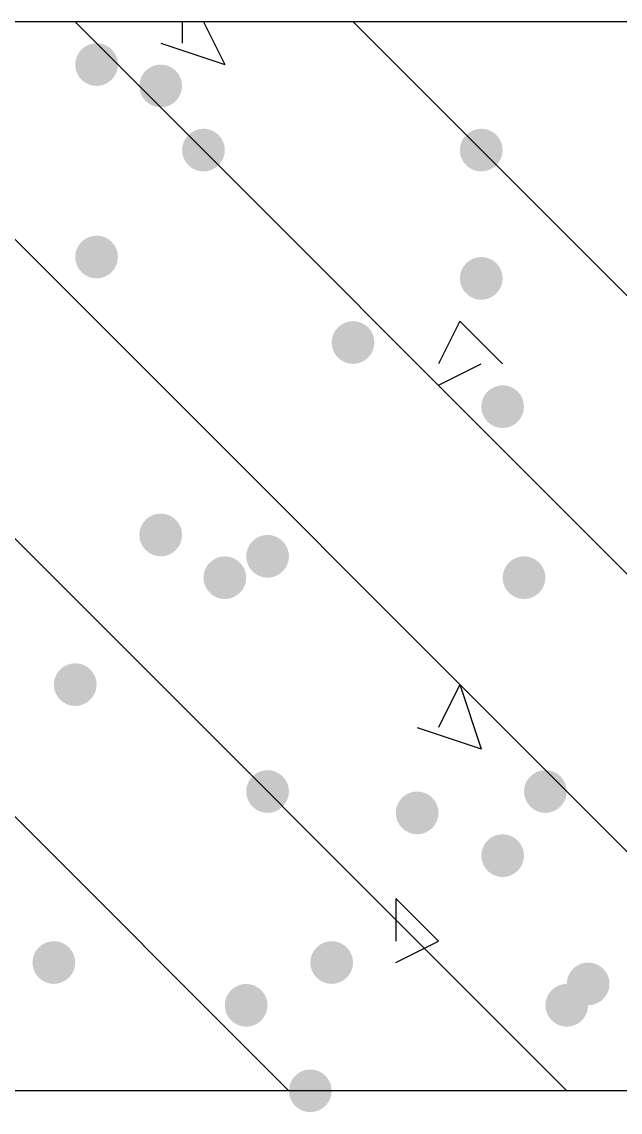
# Model space of a CAD drawing. Header units: inches. Extents: x 11 to 286, y 6 to 196.
# Drawn here: x 156.923 to 158.108, y 109.827 to 111.986 of the extents above; entities that cross this region are included whole.
import ezdxf

# ---------------------------------------------------------------- set-up
doc = ezdxf.new("R2010")
doc.units = ezdxf.units.IN
doc.header["$MEASUREMENT"] = 0
doc.layers.add('PDF_几何图形', color=7, linetype='Continuous')
doc.layers.add('PDF_实体填充', color=7, linetype='Continuous', true_color=0xffffff)

msp = doc.modelspace()

# ---------------------------------------------------------------- hatches: boundary and pattern name
at = {"layer": 'PDF_实体填充', "transparency": 33554559}
h = msp.add_hatch(color=7, dxfattribs=at)
edge = h.paths.add_edge_path(flags=0)
edge.add_spline(control_points=[(157.1131, 111.9011), (157.1131, 111.8778), (157.0941, 111.8588), (157.0708, 111.8588)], knot_values=[0, 0, 0, 0, 1, 1, 1, 1], degree=3, periodic=0)
edge.add_spline(control_points=[(157.0708, 111.8588), (157.0475, 111.8588), (157.0284, 111.8778), (157.0284, 111.9011)], knot_values=[0, 0, 0, 0, 1, 1, 1, 1], degree=3, periodic=0)
edge.add_line((157.0284, 111.9011), (157.0284, 111.9011))
edge.add_spline(control_points=[(157.0284, 111.9011), (157.0284, 111.9244), (157.0475, 111.9434), (157.0708, 111.9434)], knot_values=[0, 0, 0, 0, 1, 1, 1, 1], degree=3, periodic=0)
edge.add_spline(control_points=[(157.0708, 111.9434), (157.0941, 111.9434), (157.1131, 111.9244), (157.1131, 111.9011)], knot_values=[0, 0, 0, 0, 1, 1, 1, 1], degree=3, periodic=0)
edge.add_line((157.1131, 111.9011), (157.1131, 111.9011))
edge.add_line((157.1131, 111.9011), (157.1131, 111.9011))
h = msp.add_hatch(color=7, dxfattribs=at)
edge = h.paths.add_edge_path(flags=0)
edge.add_spline(control_points=[(157.2401, 111.8588), (157.2401, 111.8355), (157.2211, 111.8164), (157.1978, 111.8164)], knot_values=[0, 0, 0, 0, 1, 1, 1, 1], degree=3, periodic=0)
edge.add_spline(control_points=[(157.1978, 111.8164), (157.1745, 111.8164), (157.1554, 111.8355), (157.1554, 111.8588)], knot_values=[0, 0, 0, 0, 1, 1, 1, 1], degree=3, periodic=0)
edge.add_line((157.1554, 111.8588), (157.1554, 111.8588))
edge.add_spline(control_points=[(157.1554, 111.8588), (157.1554, 111.8821), (157.1745, 111.9011), (157.1978, 111.9011)], knot_values=[0, 0, 0, 0, 1, 1, 1, 1], degree=3, periodic=0)
edge.add_spline(control_points=[(157.1978, 111.9011), (157.2211, 111.9011), (157.2401, 111.8821), (157.2401, 111.8588)], knot_values=[0, 0, 0, 0, 1, 1, 1, 1], degree=3, periodic=0)
edge.add_line((157.2401, 111.8588), (157.2401, 111.8588))
edge.add_line((157.2401, 111.8588), (157.2401, 111.8588))
h = msp.add_hatch(color=7, dxfattribs=at)
edge = h.paths.add_edge_path(flags=0)
edge.add_spline(control_points=[(157.3248, 111.7318), (157.3248, 111.7085), (157.3057, 111.6894), (157.2824, 111.6894)], knot_values=[0, 0, 0, 0, 1, 1, 1, 1], degree=3, periodic=0)
edge.add_spline(control_points=[(157.2824, 111.6894), (157.2592, 111.6894), (157.2401, 111.7085), (157.2401, 111.7318)], knot_values=[0, 0, 0, 0, 1, 1, 1, 1], degree=3, periodic=0)
edge.add_line((157.2401, 111.7318), (157.2401, 111.7318))
edge.add_spline(control_points=[(157.2401, 111.7318), (157.2401, 111.7551), (157.2592, 111.7741), (157.2824, 111.7741)], knot_values=[0, 0, 0, 0, 1, 1, 1, 1], degree=3, periodic=0)
edge.add_spline(control_points=[(157.2824, 111.7741), (157.3057, 111.7741), (157.3248, 111.7551), (157.3248, 111.7318)], knot_values=[0, 0, 0, 0, 1, 1, 1, 1], degree=3, periodic=0)
edge.add_line((157.3248, 111.7318), (157.3248, 111.7318))
edge.add_line((157.3248, 111.7318), (157.3248, 111.7318))
h = msp.add_hatch(color=7, dxfattribs=at)
edge = h.paths.add_edge_path(flags=0)
edge.add_spline(control_points=[(157.8751, 111.7318), (157.8751, 111.7085), (157.8561, 111.6894), (157.8328, 111.6894)], knot_values=[0, 0, 0, 0, 1, 1, 1, 1], degree=3, periodic=0)
edge.add_spline(control_points=[(157.8328, 111.6894), (157.8095, 111.6894), (157.7904, 111.7085), (157.7904, 111.7318)], knot_values=[0, 0, 0, 0, 1, 1, 1, 1], degree=3, periodic=0)
edge.add_line((157.7904, 111.7318), (157.7904, 111.7318))
edge.add_spline(control_points=[(157.7904, 111.7318), (157.7904, 111.7551), (157.8095, 111.7741), (157.8328, 111.7741)], knot_values=[0, 0, 0, 0, 1, 1, 1, 1], degree=3, periodic=0)
edge.add_spline(control_points=[(157.8328, 111.7741), (157.8561, 111.7741), (157.8751, 111.7551), (157.8751, 111.7318)], knot_values=[0, 0, 0, 0, 1, 1, 1, 1], degree=3, periodic=0)
edge.add_line((157.8751, 111.7318), (157.8751, 111.7318))
edge.add_line((157.8751, 111.7318), (157.8751, 111.7318))
h = msp.add_hatch(color=7, dxfattribs=at)
edge = h.paths.add_edge_path(flags=0)
edge.add_spline(control_points=[(157.1131, 111.5201), (157.1131, 111.4968), (157.0941, 111.4778), (157.0708, 111.4778)], knot_values=[0, 0, 0, 0, 1, 1, 1, 1], degree=3, periodic=0)
edge.add_spline(control_points=[(157.0708, 111.4778), (157.0475, 111.4778), (157.0284, 111.4968), (157.0284, 111.5201)], knot_values=[0, 0, 0, 0, 1, 1, 1, 1], degree=3, periodic=0)
edge.add_line((157.0284, 111.5201), (157.0284, 111.5201))
edge.add_spline(control_points=[(157.0284, 111.5201), (157.0284, 111.5434), (157.0475, 111.5624), (157.0708, 111.5624)], knot_values=[0, 0, 0, 0, 1, 1, 1, 1], degree=3, periodic=0)
edge.add_spline(control_points=[(157.0708, 111.5624), (157.0941, 111.5624), (157.1131, 111.5434), (157.1131, 111.5201)], knot_values=[0, 0, 0, 0, 1, 1, 1, 1], degree=3, periodic=0)
edge.add_line((157.1131, 111.5201), (157.1131, 111.5201))
edge.add_line((157.1131, 111.5201), (157.1131, 111.5201))
h = msp.add_hatch(color=7, dxfattribs=at)
edge = h.paths.add_edge_path(flags=0)
edge.add_spline(control_points=[(157.8751, 111.4778), (157.8751, 111.4545), (157.8561, 111.4354), (157.8328, 111.4354)], knot_values=[0, 0, 0, 0, 1, 1, 1, 1], degree=3, periodic=0)
edge.add_spline(control_points=[(157.8328, 111.4354), (157.8095, 111.4354), (157.7904, 111.4545), (157.7904, 111.4778)], knot_values=[0, 0, 0, 0, 1, 1, 1, 1], degree=3, periodic=0)
edge.add_line((157.7904, 111.4778), (157.7904, 111.4778))
edge.add_spline(control_points=[(157.7904, 111.4778), (157.7904, 111.5011), (157.8095, 111.5201), (157.8328, 111.5201)], knot_values=[0, 0, 0, 0, 1, 1, 1, 1], degree=3, periodic=0)
edge.add_spline(control_points=[(157.8328, 111.5201), (157.8561, 111.5201), (157.8751, 111.5011), (157.8751, 111.4778)], knot_values=[0, 0, 0, 0, 1, 1, 1, 1], degree=3, periodic=0)
edge.add_line((157.8751, 111.4778), (157.8751, 111.4778))
edge.add_line((157.8751, 111.4778), (157.8751, 111.4778))
h = msp.add_hatch(color=7, dxfattribs=at)
edge = h.paths.add_edge_path(flags=0)
edge.add_spline(control_points=[(157.6211, 111.3508), (157.6211, 111.3275), (157.6021, 111.3084), (157.5788, 111.3084)], knot_values=[0, 0, 0, 0, 1, 1, 1, 1], degree=3, periodic=0)
edge.add_spline(control_points=[(157.5788, 111.3084), (157.5555, 111.3084), (157.5364, 111.3275), (157.5364, 111.3508)], knot_values=[0, 0, 0, 0, 1, 1, 1, 1], degree=3, periodic=0)
edge.add_line((157.5364, 111.3508), (157.5364, 111.3508))
edge.add_spline(control_points=[(157.5364, 111.3508), (157.5364, 111.3741), (157.5555, 111.3931), (157.5788, 111.3931)], knot_values=[0, 0, 0, 0, 1, 1, 1, 1], degree=3, periodic=0)
edge.add_spline(control_points=[(157.5788, 111.3931), (157.6021, 111.3931), (157.6211, 111.3741), (157.6211, 111.3508)], knot_values=[0, 0, 0, 0, 1, 1, 1, 1], degree=3, periodic=0)
edge.add_line((157.6211, 111.3508), (157.6211, 111.3508))
edge.add_line((157.6211, 111.3508), (157.6211, 111.3508))
h = msp.add_hatch(color=7, dxfattribs=at)
edge = h.paths.add_edge_path(flags=0)
edge.add_spline(control_points=[(157.9174, 111.2238), (157.9174, 111.2005), (157.8984, 111.1814), (157.8751, 111.1814)], knot_values=[0, 0, 0, 0, 1, 1, 1, 1], degree=3, periodic=0)
edge.add_spline(control_points=[(157.8751, 111.1814), (157.8518, 111.1814), (157.8328, 111.2005), (157.8328, 111.2238)], knot_values=[0, 0, 0, 0, 1, 1, 1, 1], degree=3, periodic=0)
edge.add_line((157.8328, 111.2238), (157.8328, 111.2238))
edge.add_spline(control_points=[(157.8328, 111.2238), (157.8328, 111.2471), (157.8518, 111.2661), (157.8751, 111.2661)], knot_values=[0, 0, 0, 0, 1, 1, 1, 1], degree=3, periodic=0)
edge.add_spline(control_points=[(157.8751, 111.2661), (157.8984, 111.2661), (157.9174, 111.2471), (157.9174, 111.2238)], knot_values=[0, 0, 0, 0, 1, 1, 1, 1], degree=3, periodic=0)
edge.add_line((157.9174, 111.2238), (157.9174, 111.2238))
edge.add_line((157.9174, 111.2238), (157.9174, 111.2238))
h = msp.add_hatch(color=7, dxfattribs=at)
edge = h.paths.add_edge_path(flags=0)
edge.add_spline(control_points=[(157.2401, 110.9698), (157.2401, 110.9465), (157.2211, 110.9274), (157.1978, 110.9274)], knot_values=[0, 0, 0, 0, 1, 1, 1, 1], degree=3, periodic=0)
edge.add_spline(control_points=[(157.1978, 110.9274), (157.1745, 110.9274), (157.1554, 110.9465), (157.1554, 110.9698)], knot_values=[0, 0, 0, 0, 1, 1, 1, 1], degree=3, periodic=0)
edge.add_line((157.1554, 110.9698), (157.1554, 110.9698))
edge.add_spline(control_points=[(157.1554, 110.9698), (157.1554, 110.9931), (157.1745, 111.0121), (157.1978, 111.0121)], knot_values=[0, 0, 0, 0, 1, 1, 1, 1], degree=3, periodic=0)
edge.add_spline(control_points=[(157.1978, 111.0121), (157.2211, 111.0121), (157.2401, 110.9931), (157.2401, 110.9698)], knot_values=[0, 0, 0, 0, 1, 1, 1, 1], degree=3, periodic=0)
edge.add_line((157.2401, 110.9698), (157.2401, 110.9698))
edge.add_line((157.2401, 110.9698), (157.2401, 110.9698))
h = msp.add_hatch(color=7, dxfattribs=at)
edge = h.paths.add_edge_path(flags=0)
edge.add_spline(control_points=[(157.4518, 110.9274), (157.4518, 110.9042), (157.4327, 110.8851), (157.4094, 110.8851)], knot_values=[0, 0, 0, 0, 1, 1, 1, 1], degree=3, periodic=0)
edge.add_spline(control_points=[(157.4094, 110.8851), (157.3862, 110.8851), (157.3671, 110.9042), (157.3671, 110.9274)], knot_values=[0, 0, 0, 0, 1, 1, 1, 1], degree=3, periodic=0)
edge.add_line((157.3671, 110.9274), (157.3671, 110.9274))
edge.add_spline(control_points=[(157.3671, 110.9274), (157.3671, 110.9507), (157.3862, 110.9698), (157.4094, 110.9698)], knot_values=[0, 0, 0, 0, 1, 1, 1, 1], degree=3, periodic=0)
edge.add_spline(control_points=[(157.4094, 110.9698), (157.4327, 110.9698), (157.4518, 110.9507), (157.4518, 110.9274)], knot_values=[0, 0, 0, 0, 1, 1, 1, 1], degree=3, periodic=0)
edge.add_line((157.4518, 110.9274), (157.4518, 110.9274))
edge.add_line((157.4518, 110.9274), (157.4518, 110.9274))
h = msp.add_hatch(color=7, dxfattribs=at)
edge = h.paths.add_edge_path(flags=0)
edge.add_spline(control_points=[(157.3671, 110.8851), (157.3671, 110.8618), (157.3481, 110.8428), (157.3248, 110.8428)], knot_values=[0, 0, 0, 0, 1, 1, 1, 1], degree=3, periodic=0)
edge.add_spline(control_points=[(157.3248, 110.8428), (157.3015, 110.8428), (157.2824, 110.8618), (157.2824, 110.8851)], knot_values=[0, 0, 0, 0, 1, 1, 1, 1], degree=3, periodic=0)
edge.add_line((157.2824, 110.8851), (157.2824, 110.8851))
edge.add_spline(control_points=[(157.2824, 110.8851), (157.2824, 110.9084), (157.3015, 110.9274), (157.3248, 110.9274)], knot_values=[0, 0, 0, 0, 1, 1, 1, 1], degree=3, periodic=0)
edge.add_spline(control_points=[(157.3248, 110.9274), (157.3481, 110.9274), (157.3671, 110.9084), (157.3671, 110.8851)], knot_values=[0, 0, 0, 0, 1, 1, 1, 1], degree=3, periodic=0)
edge.add_line((157.3671, 110.8851), (157.3671, 110.8851))
edge.add_line((157.3671, 110.8851), (157.3671, 110.8851))
h = msp.add_hatch(color=7, dxfattribs=at)
edge = h.paths.add_edge_path(flags=0)
edge.add_spline(control_points=[(157.9598, 110.8851), (157.9598, 110.8618), (157.9407, 110.8428), (157.9174, 110.8428)], knot_values=[0, 0, 0, 0, 1, 1, 1, 1], degree=3, periodic=0)
edge.add_spline(control_points=[(157.9174, 110.8428), (157.8942, 110.8428), (157.8751, 110.8618), (157.8751, 110.8851)], knot_values=[0, 0, 0, 0, 1, 1, 1, 1], degree=3, periodic=0)
edge.add_line((157.8751, 110.8851), (157.8751, 110.8851))
edge.add_spline(control_points=[(157.8751, 110.8851), (157.8751, 110.9084), (157.8942, 110.9274), (157.9174, 110.9274)], knot_values=[0, 0, 0, 0, 1, 1, 1, 1], degree=3, periodic=0)
edge.add_spline(control_points=[(157.9174, 110.9274), (157.9407, 110.9274), (157.9598, 110.9084), (157.9598, 110.8851)], knot_values=[0, 0, 0, 0, 1, 1, 1, 1], degree=3, periodic=0)
edge.add_line((157.9598, 110.8851), (157.9598, 110.8851))
edge.add_line((157.9598, 110.8851), (157.9598, 110.8851))
h = msp.add_hatch(color=7, dxfattribs=at)
edge = h.paths.add_edge_path(flags=0)
edge.add_spline(control_points=[(157.0708, 110.6734), (157.0708, 110.6502), (157.0517, 110.6311), (157.0284, 110.6311)], knot_values=[0, 0, 0, 0, 1, 1, 1, 1], degree=3, periodic=0)
edge.add_spline(control_points=[(157.0284, 110.6311), (157.0052, 110.6311), (156.9861, 110.6502), (156.9861, 110.6734)], knot_values=[0, 0, 0, 0, 1, 1, 1, 1], degree=3, periodic=0)
edge.add_line((156.9861, 110.6734), (156.9861, 110.6734))
edge.add_spline(control_points=[(156.9861, 110.6734), (156.9861, 110.6967), (157.0052, 110.7158), (157.0284, 110.7158)], knot_values=[0, 0, 0, 0, 1, 1, 1, 1], degree=3, periodic=0)
edge.add_spline(control_points=[(157.0284, 110.7158), (157.0517, 110.7158), (157.0708, 110.6967), (157.0708, 110.6734)], knot_values=[0, 0, 0, 0, 1, 1, 1, 1], degree=3, periodic=0)
edge.add_line((157.0708, 110.6734), (157.0708, 110.6734))
edge.add_line((157.0708, 110.6734), (157.0708, 110.6734))
h = msp.add_hatch(color=7, dxfattribs=at)
edge = h.paths.add_edge_path(flags=0)
edge.add_spline(control_points=[(157.4518, 110.4618), (157.4518, 110.4385), (157.4327, 110.4194), (157.4094, 110.4194)], knot_values=[0, 0, 0, 0, 1, 1, 1, 1], degree=3, periodic=0)
edge.add_spline(control_points=[(157.4094, 110.4194), (157.3862, 110.4194), (157.3671, 110.4385), (157.3671, 110.4618)], knot_values=[0, 0, 0, 0, 1, 1, 1, 1], degree=3, periodic=0)
edge.add_line((157.3671, 110.4618), (157.3671, 110.4618))
edge.add_spline(control_points=[(157.3671, 110.4618), (157.3671, 110.4851), (157.3862, 110.5041), (157.4094, 110.5041)], knot_values=[0, 0, 0, 0, 1, 1, 1, 1], degree=3, periodic=0)
edge.add_spline(control_points=[(157.4094, 110.5041), (157.4327, 110.5041), (157.4518, 110.4851), (157.4518, 110.4618)], knot_values=[0, 0, 0, 0, 1, 1, 1, 1], degree=3, periodic=0)
edge.add_line((157.4518, 110.4618), (157.4518, 110.4618))
edge.add_line((157.4518, 110.4618), (157.4518, 110.4618))
h = msp.add_hatch(color=7, dxfattribs=at)
edge = h.paths.add_edge_path(flags=0)
edge.add_spline(control_points=[(158.0021, 110.4618), (158.0021, 110.4385), (157.9831, 110.4194), (157.9598, 110.4194)], knot_values=[0, 0, 0, 0, 1, 1, 1, 1], degree=3, periodic=0)
edge.add_spline(control_points=[(157.9598, 110.4194), (157.9365, 110.4194), (157.9174, 110.4385), (157.9174, 110.4618)], knot_values=[0, 0, 0, 0, 1, 1, 1, 1], degree=3, periodic=0)
edge.add_line((157.9174, 110.4618), (157.9174, 110.4618))
edge.add_spline(control_points=[(157.9174, 110.4618), (157.9174, 110.4851), (157.9365, 110.5041), (157.9598, 110.5041)], knot_values=[0, 0, 0, 0, 1, 1, 1, 1], degree=3, periodic=0)
edge.add_spline(control_points=[(157.9598, 110.5041), (157.9831, 110.5041), (158.0021, 110.4851), (158.0021, 110.4618)], knot_values=[0, 0, 0, 0, 1, 1, 1, 1], degree=3, periodic=0)
edge.add_line((158.0021, 110.4618), (158.0021, 110.4618))
edge.add_line((158.0021, 110.4618), (158.0021, 110.4618))
h = msp.add_hatch(color=7, dxfattribs=at)
edge = h.paths.add_edge_path(flags=0)
edge.add_spline(control_points=[(157.7481, 110.4194), (157.7481, 110.3962), (157.7291, 110.3771), (157.7058, 110.3771)], knot_values=[0, 0, 0, 0, 1, 1, 1, 1], degree=3, periodic=0)
edge.add_spline(control_points=[(157.7058, 110.3771), (157.6825, 110.3771), (157.6634, 110.3962), (157.6634, 110.4194)], knot_values=[0, 0, 0, 0, 1, 1, 1, 1], degree=3, periodic=0)
edge.add_line((157.6634, 110.4194), (157.6634, 110.4194))
edge.add_spline(control_points=[(157.6634, 110.4194), (157.6634, 110.4427), (157.6825, 110.4618), (157.7058, 110.4618)], knot_values=[0, 0, 0, 0, 1, 1, 1, 1], degree=3, periodic=0)
edge.add_spline(control_points=[(157.7058, 110.4618), (157.7291, 110.4618), (157.7481, 110.4427), (157.7481, 110.4194)], knot_values=[0, 0, 0, 0, 1, 1, 1, 1], degree=3, periodic=0)
edge.add_line((157.7481, 110.4194), (157.7481, 110.4194))
edge.add_line((157.7481, 110.4194), (157.7481, 110.4194))
h = msp.add_hatch(color=7, dxfattribs=at)
edge = h.paths.add_edge_path(flags=0)
edge.add_spline(control_points=[(157.9174, 110.3348), (157.9174, 110.3115), (157.8984, 110.2924), (157.8751, 110.2924)], knot_values=[0, 0, 0, 0, 1, 1, 1, 1], degree=3, periodic=0)
edge.add_spline(control_points=[(157.8751, 110.2924), (157.8518, 110.2924), (157.8328, 110.3115), (157.8328, 110.3348)], knot_values=[0, 0, 0, 0, 1, 1, 1, 1], degree=3, periodic=0)
edge.add_line((157.8328, 110.3348), (157.8328, 110.3348))
edge.add_spline(control_points=[(157.8328, 110.3348), (157.8328, 110.3581), (157.8518, 110.3771), (157.8751, 110.3771)], knot_values=[0, 0, 0, 0, 1, 1, 1, 1], degree=3, periodic=0)
edge.add_spline(control_points=[(157.8751, 110.3771), (157.8984, 110.3771), (157.9174, 110.3581), (157.9174, 110.3348)], knot_values=[0, 0, 0, 0, 1, 1, 1, 1], degree=3, periodic=0)
edge.add_line((157.9174, 110.3348), (157.9174, 110.3348))
edge.add_line((157.9174, 110.3348), (157.9174, 110.3348))
h = msp.add_hatch(color=7, dxfattribs=at)
edge = h.paths.add_edge_path(flags=0)
edge.add_spline(control_points=[(157.0284, 110.1231), (157.0284, 110.0998), (157.0094, 110.0808), (156.9861, 110.0808)], knot_values=[0, 0, 0, 0, 1, 1, 1, 1], degree=3, periodic=0)
edge.add_spline(control_points=[(156.9861, 110.0808), (156.9628, 110.0808), (156.9438, 110.0998), (156.9438, 110.1231)], knot_values=[0, 0, 0, 0, 1, 1, 1, 1], degree=3, periodic=0)
edge.add_line((156.9438, 110.1231), (156.9438, 110.1231))
edge.add_spline(control_points=[(156.9438, 110.1231), (156.9438, 110.1464), (156.9628, 110.1654), (156.9861, 110.1654)], knot_values=[0, 0, 0, 0, 1, 1, 1, 1], degree=3, periodic=0)
edge.add_spline(control_points=[(156.9861, 110.1654), (157.0094, 110.1654), (157.0284, 110.1464), (157.0284, 110.1231)], knot_values=[0, 0, 0, 0, 1, 1, 1, 1], degree=3, periodic=0)
edge.add_line((157.0284, 110.1231), (157.0284, 110.1231))
edge.add_line((157.0284, 110.1231), (157.0284, 110.1231))
h = msp.add_hatch(color=7, dxfattribs=at)
edge = h.paths.add_edge_path(flags=0)
edge.add_spline(control_points=[(157.5788, 110.1231), (157.5788, 110.0998), (157.5597, 110.0808), (157.5364, 110.0808)], knot_values=[0, 0, 0, 0, 1, 1, 1, 1], degree=3, periodic=0)
edge.add_spline(control_points=[(157.5364, 110.0808), (157.5132, 110.0808), (157.4941, 110.0998), (157.4941, 110.1231)], knot_values=[0, 0, 0, 0, 1, 1, 1, 1], degree=3, periodic=0)
edge.add_line((157.4941, 110.1231), (157.4941, 110.1231))
edge.add_spline(control_points=[(157.4941, 110.1231), (157.4941, 110.1464), (157.5132, 110.1654), (157.5364, 110.1654)], knot_values=[0, 0, 0, 0, 1, 1, 1, 1], degree=3, periodic=0)
edge.add_spline(control_points=[(157.5364, 110.1654), (157.5597, 110.1654), (157.5788, 110.1464), (157.5788, 110.1231)], knot_values=[0, 0, 0, 0, 1, 1, 1, 1], degree=3, periodic=0)
edge.add_line((157.5788, 110.1231), (157.5788, 110.1231))
edge.add_line((157.5788, 110.1231), (157.5788, 110.1231))
h = msp.add_hatch(color=7, dxfattribs=at)
edge = h.paths.add_edge_path(flags=0)
edge.add_spline(control_points=[(158.0868, 110.0808), (158.0868, 110.0575), (158.0677, 110.0384), (158.0444, 110.0384)], knot_values=[0, 0, 0, 0, 1, 1, 1, 1], degree=3, periodic=0)
edge.add_spline(control_points=[(158.0444, 110.0384), (158.0212, 110.0384), (158.0021, 110.0575), (158.0021, 110.0808)], knot_values=[0, 0, 0, 0, 1, 1, 1, 1], degree=3, periodic=0)
edge.add_line((158.0021, 110.0808), (158.0021, 110.0808))
edge.add_spline(control_points=[(158.0021, 110.0808), (158.0021, 110.1041), (158.0212, 110.1231), (158.0444, 110.1231)], knot_values=[0, 0, 0, 0, 1, 1, 1, 1], degree=3, periodic=0)
edge.add_spline(control_points=[(158.0444, 110.1231), (158.0677, 110.1231), (158.0868, 110.1041), (158.0868, 110.0808)], knot_values=[0, 0, 0, 0, 1, 1, 1, 1], degree=3, periodic=0)
edge.add_line((158.0868, 110.0808), (158.0868, 110.0808))
edge.add_line((158.0868, 110.0808), (158.0868, 110.0808))
h = msp.add_hatch(color=7, dxfattribs=at)
edge = h.paths.add_edge_path(flags=0)
edge.add_spline(control_points=[(157.4094, 110.0384), (157.4094, 110.0152), (157.3904, 109.9961), (157.3671, 109.9961)], knot_values=[0, 0, 0, 0, 1, 1, 1, 1], degree=3, periodic=0)
edge.add_spline(control_points=[(157.3671, 109.9961), (157.3438, 109.9961), (157.3248, 110.0152), (157.3248, 110.0384)], knot_values=[0, 0, 0, 0, 1, 1, 1, 1], degree=3, periodic=0)
edge.add_line((157.3248, 110.0384), (157.3248, 110.0384))
edge.add_spline(control_points=[(157.3248, 110.0384), (157.3248, 110.0617), (157.3438, 110.0808), (157.3671, 110.0808)], knot_values=[0, 0, 0, 0, 1, 1, 1, 1], degree=3, periodic=0)
edge.add_spline(control_points=[(157.3671, 110.0808), (157.3904, 110.0808), (157.4094, 110.0617), (157.4094, 110.0384)], knot_values=[0, 0, 0, 0, 1, 1, 1, 1], degree=3, periodic=0)
edge.add_line((157.4094, 110.0384), (157.4094, 110.0384))
edge.add_line((157.4094, 110.0384), (157.4094, 110.0384))
h = msp.add_hatch(color=7, dxfattribs=at)
edge = h.paths.add_edge_path(flags=0)
edge.add_spline(control_points=[(158.0444, 110.0384), (158.0444, 110.0152), (158.0254, 109.9961), (158.0021, 109.9961)], knot_values=[0, 0, 0, 0, 1, 1, 1, 1], degree=3, periodic=0)
edge.add_spline(control_points=[(158.0021, 109.9961), (157.9788, 109.9961), (157.9598, 110.0152), (157.9598, 110.0384)], knot_values=[0, 0, 0, 0, 1, 1, 1, 1], degree=3, periodic=0)
edge.add_line((157.9598, 110.0384), (157.9598, 110.0384))
edge.add_spline(control_points=[(157.9598, 110.0384), (157.9598, 110.0617), (157.9788, 110.0808), (158.0021, 110.0808)], knot_values=[0, 0, 0, 0, 1, 1, 1, 1], degree=3, periodic=0)
edge.add_spline(control_points=[(158.0021, 110.0808), (158.0254, 110.0808), (158.0444, 110.0617), (158.0444, 110.0384)], knot_values=[0, 0, 0, 0, 1, 1, 1, 1], degree=3, periodic=0)
edge.add_line((158.0444, 110.0384), (158.0444, 110.0384))
edge.add_line((158.0444, 110.0384), (158.0444, 110.0384))
h = msp.add_hatch(color=7, dxfattribs=at)
edge = h.paths.add_edge_path(flags=0)
edge.add_spline(control_points=[(157.5364, 109.8691), (157.5364, 109.8458), (157.5174, 109.8268), (157.4941, 109.8268)], knot_values=[0, 0, 0, 0, 1, 1, 1, 1], degree=3, periodic=0)
edge.add_spline(control_points=[(157.4941, 109.8268), (157.4708, 109.8268), (157.4518, 109.8458), (157.4518, 109.8691)], knot_values=[0, 0, 0, 0, 1, 1, 1, 1], degree=3, periodic=0)
edge.add_line((157.4518, 109.8691), (157.4518, 109.8691))
edge.add_spline(control_points=[(157.4518, 109.8691), (157.4518, 109.8924), (157.4708, 109.9114), (157.4941, 109.9114)], knot_values=[0, 0, 0, 0, 1, 1, 1, 1], degree=3, periodic=0)
edge.add_spline(control_points=[(157.4941, 109.9114), (157.5174, 109.9114), (157.5364, 109.8924), (157.5364, 109.8691)], knot_values=[0, 0, 0, 0, 1, 1, 1, 1], degree=3, periodic=0)
edge.add_line((157.5364, 109.8691), (157.5364, 109.8691))
edge.add_line((157.5364, 109.8691), (157.5364, 109.8691))

# ---------------------------------------------------------------- linework, layer by layer
at = {"layer": 'PDF_几何图形'}
for p, q in [((161.7698, 111.9858), (133.0678, 111.9858)), ((155.3351, 111.9858), (157.4518, 109.8691)), ((155.8854, 111.9858), (158.0021, 109.8691)), ((156.4781, 111.9858), (158.5948, 109.8691)), ((157.0284, 111.9858), (159.1451, 109.8691)), ((157.2401, 111.9858), (157.2401, 111.9434)), ((157.2824, 111.9858), (157.3248, 111.9011)), ((157.5788, 111.9858), (159.6954, 109.8691)), ((157.1978, 111.9434), (157.3248, 111.9011)), ((157.7904, 111.3931), (157.7481, 111.3084)), ((157.7904, 111.3931), (157.8751, 111.3084)), ((157.7481, 111.2661), (157.8328, 111.3084)), ((157.7904, 110.6734), (157.7481, 110.5888)), ((157.7904, 110.6734), (157.8328, 110.5464)), ((157.7058, 110.5888), (157.8328, 110.5464)), ((157.6634, 110.2501), (157.7481, 110.1654)), ((157.6634, 110.2501), (157.6634, 110.1654)), ((157.6634, 110.1231), (157.7481, 110.1654)), ((161.7698, 109.8691), (133.0678, 109.8691))]:
    msp.add_line(p, q, dxfattribs=at)

doc.saveas('drawing.dxf')
